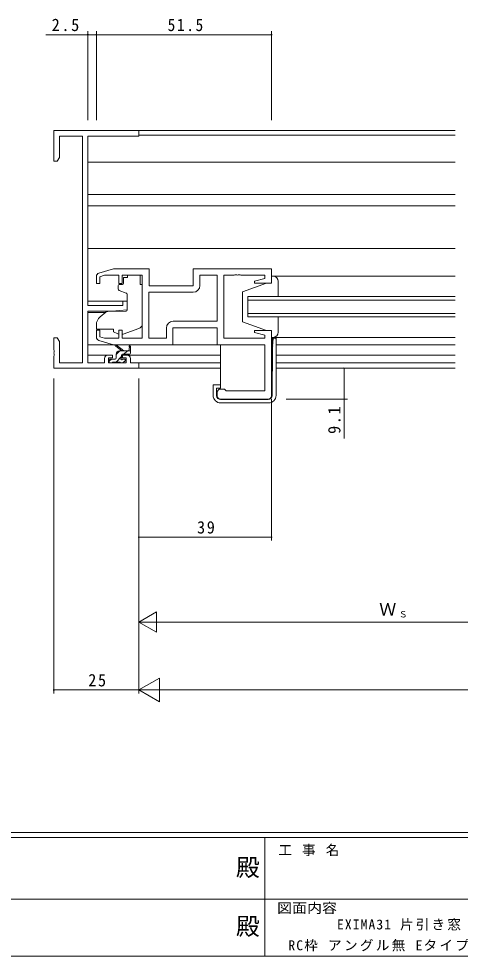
# Model space of a CAD drawing. Units: millimetres on the paper. Extents: x -420 to 373, y -297 to 267.
# Drawn here: x -105.1 to 24.8, y -297 to -21 of the extents above; entities that cross this region are included whole.
import ezdxf
from ezdxf.enums import TextEntityAlignment as Align

# ---------------------------------------------------------------- set-up
doc = ezdxf.new("R2010")
doc.units = ezdxf.units.MM
for name, color, linetype, lineweight in [('0-1_YKK_ZWAK', 7, 'Continuous', 9), ('0-3_YKK_12', 2, 'Continuous', 9), ('0-4_YKK_D', 6, 'Continuous', 9), ('0-6_YKK_13', 4, 'Continuous', 9), ('0-7_YKK_11', 7, 'Continuous', 9)]:
    doc.layers.add(name, color=color, linetype=linetype, lineweight=lineweight)
doc.layers.add('0-2_USER1', color=3, linetype='Continuous')
doc.styles.add('ＭＳ ゴシック', font='')
doc.styles.get('ＭＳ ゴシック').set_extended_font_data('MS Gothic')

msp = doc.modelspace()

# ---------------------------------------------------------------- linework, layer by layer
at = {"layer": '0-1_YKK_ZWAK'}
for p, q in [((352.3, -260.6), (-417.7, -260.6)), ((314.5, -262), (-417.7, -262)), ((-32.7, -262), (-32.7, -297)), ((-160.1, -280.199), (-31.3, -280.199)), ((-31.3, -280.199), (97.5, -280.199)), ((-417.7, -297), (314.5, -297))]:
    msp.add_line(p, q, dxfattribs=at)
at = {"layer": '0-3_YKK_12'}
for p, q in [((23.274, -53.929), (-70.026, -53.929)), ((23.274, -55.329), (-69.726, -55.329)), ((23.274, -63.229), (-84.726, -63.229)), ((23.274, -72.729), (-84.726, -72.729)), ((23.274, -76.129), (-84.726, -76.129)), ((23.274, -88.629), (-84.726, -88.629)), ((23.274, -96.829), (-30.726, -96.829)), ((-73.226, -104.129), (-84.726, -104.129)), ((-37.726, -102.829), (-37.726, -108.829)), ((23.274, -102.829), (-37.726, -102.829)), ((-37.726, -103.829), (23.274, -103.829)), ((-79.602, -107.529), (-84.726, -107.529)), ((23.274, -107.829), (-37.726, -107.829)), ((-37.726, -108.829), (23.274, -108.829)), ((23.274, -114.829), (-30.726, -114.829)), ((-77.152, -117.029), (-84.726, -117.029)), ((-46.226, -117.029), (-60.226, -117.029)), ((23.274, -117.029), (-29.391, -117.029)), ((-78.826, -120.029), (-84.726, -120.029)), ((-73.226, -120.029), (-45.691, -120.029)), ((-29.391, -120.029), (23.274, -120.029)), ((-45.691, -122.299), (-70.026, -122.299)), ((-70.026, -123.929), (-45.691, -123.929)), ((23.274, -122.299), (-29.391, -122.299)), ((-29.391, -123.929), (23.274, -123.929))]:
    msp.add_line(p, q, dxfattribs=at)
at = {"layer": '0-4_YKK_D'}
for p, q in [((-84.726, -50.929), (-84.726, -24.726)), ((-82.226, -50.929), (-82.226, -24.726)), ((-82.226, -50.929), (-82.226, -24.726)), ((-30.726, -50.929), (-30.726, -24.726)), ((-82.226, -25.726), (-30.726, -25.726)), ((-26.391, -123.929), (-8.391, -123.929)), ((-94.726, -126.929), (-94.726, -219.624)), ((-69.726, -126.929), (-69.726, -199.624)), ((-69.726, -126.929), (-69.726, -219.624)), ((-69.726, -126.929), (-69.726, -219.624)), ((-69.726, -126.929), (-69.726, -174.626)), ((-30.726, -133.029), (-30.726, -174.626)), ((-26.391, -133.029), (-8.391, -133.029)), ((-69.726, -173.626), (-30.726, -173.626)), ((-69.726, -198.624), (-64.53, -195.624)), ((-64.53, -201.624), (-64.53, -195.624)), ((-69.726, -198.624), (-64.53, -201.624)), ((-69.726, -198.624), (-59.334, -198.624)), ((-63.726, -198.624), (74.274, -198.624)), ((-69.726, -218.624), (-63.664, -215.124)), ((-63.664, -222.124), (-63.664, -215.124)), ((-69.726, -218.624), (-94.726, -218.624)), ((-69.726, -218.624), (-63.664, -222.124)), ((-69.726, -218.624), (-57.601, -218.624)), ((263.274, -218.624), (-62.726, -218.624))]:
    msp.add_line(p, q, dxfattribs=at)
for points in [[(-82.226, -25.726), (-84.726, -25.726), (-97.124, -25.726)], [(-9.391, -123.929), (-9.391, -133.029), (-9.391, -144.55)]]:
    msp.add_lwpolyline(points, dxfattribs=at)
for centre, start, end in [((-84.726, -25.726), 0, 180), ((-84.726, -25.726), 180, 0), ((-82.226, -25.726), 0, 180), ((-82.226, -25.726), 0, 180), ((-82.226, -25.726), 180, 0), ((-82.226, -25.726), 180, 0), ((-30.726, -25.726), 0, 180), ((-30.726, -25.726), 180, 0), ((-9.391, -123.929), 90, 270), ((-9.391, -123.929), 270, 90), ((-9.391, -133.029), 90, 270), ((-9.391, -133.029), 270, 90), ((-69.726, -173.626), 0, 180), ((-69.726, -173.626), 180, 0), ((-30.726, -173.626), 0, 180), ((-30.726, -173.626), 180, 0), ((-94.726, -218.624), 0, 180), ((-94.726, -218.624), 180, 0)]:
    msp.add_arc(centre, 0.106, start, end, dxfattribs=at)
at = {"layer": '0-6_YKK_13'}
for p, q in [((-73.126, -96.559), (-73.126, -97.229)), ((-73.126, -96.559), (-69.326, -96.559)), ((-69.326, -96.559), (-69.326, -97.229)), ((-74.596, -99.229), (-75.526, -99.229)), ((-74.296, -98.229), (-74.296, -97.229)), ((-73.126, -97.229), (-74.296, -97.229)), ((-74.296, -98.229), (-74.296, -98.929)), ((-69.326, -98.229), (-69.326, -97.229)), ((-69.326, -99.229), (-69.326, -98.229)), ((-69.326, -99.229), (-68.726, -99.229)), ((-68.726, -110.784), (-68.726, -99.229)), ((-32.226, -98.829), (-39.226, -101.429)), ((-30.726, -98.829), (-32.226, -98.829)), ((-30.726, -96.829), (-30.726, -98.829)), ((-30.226, -96.829), (-30.726, -96.829)), ((-28.726, -102.829), (-28.726, -98.329)), ((-75.826, -99.529), (-75.826, -100.578)), ((-75.497, -101.048), (-73.496, -101.776)), ((-39.226, -101.429), (-39.226, -110.229)), ((-73.226, -102.225), (-73.226, -106.831)), ((-79.463, -107.411), (-81.154, -108.831)), ((-73.443, -107.13), (-78.829, -107.177)), ((-32.226, -112.829), (-39.226, -110.229)), ((-28.726, -113.329), (-28.726, -108.829)), ((-82.226, -111.129), (-82.226, -112.429)), ((-82.226, -112.429), (-77.226, -112.429)), ((-77.226, -112.429), (-77.226, -112.729)), ((-77.226, -112.729), (-77.226, -113.226)), ((-74.354, -113.869), (-69.716, -112.195)), ((-32.226, -112.829), (-30.726, -112.829)), ((-30.726, -112.829), (-30.726, -114.829)), ((-75.92, -113.835), (-77.226, -113.226)), ((-30.726, -114.829), (-30.226, -114.829)), ((-30.391, -117.329), (-30.391, -114.829)), ((-30.281, -115.029), (-30.281, -114.829)), ((-30.257, -115.029), (-30.281, -115.029)), ((-29.891, -115.029), (-30.257, -115.029)), ((-29.391, -115.529), (-29.391, -114.829)), ((-29.391, -116.029), (-29.391, -115.529)), ((-74.726, -118.799), (-76.545, -117.398)), ((-74.126, -118.799), (-76.344, -117.116)), ((-72.526, -117.672), (-72.724, -118.799)), ((-72.226, -119.499), (-72.226, -117.499)), ((-45.691, -129.829), (-45.691, -117.029)), ((-34.355, -117.029), (-45.691, -117.029)), ((-33.855, -117.029), (-34.355, -117.029)), ((-30.726, -117.329), (-30.382, -117.329)), ((-30.398, -117.81), (-30.396, -117.6)), ((-30.396, -117.6), (-30.382, -117.329)), ((-29.391, -131.929), (-29.391, -116.029)), ((-77.766, -121.199), (-78.426, -121.858)), ((-76.726, -121.199), (-78.126, -121.199)), ((-75.366, -118.799), (-76.426, -119.858)), ((-76.426, -120.899), (-76.426, -119.799)), ((-74.826, -120.503), (-76.421, -122.099)), ((-75.426, -118.799), (-72.226, -118.799)), ((-74.826, -120.738), (-74.826, -120.099)), ((-74.526, -119.799), (-72.526, -119.799)), ((-74.026, -121.199), (-74.365, -121.199)), ((-73.121, -118.799), (-74.121, -119.799)), ((-78.426, -121.499), (-78.426, -121.999)), ((-78.126, -122.299), (-77.626, -122.299)), ((-77.426, -122.099), (-75.326, -122.099)), ((-75.126, -122.299), (-74.526, -122.299)), ((-74.314, -122.211), (-73.814, -121.711)), ((-47.391, -128.829), (-45.691, -128.829)), ((-45.691, -129.829), (-46.891, -129.829)), ((-46.891, -129.829), (-46.891, -131.929)), ((-45.691, -133.129), (-31.721, -133.129)), ((-45.691, -134.129), (-31.591, -134.129))]:
    msp.add_line(p, q, dxfattribs=at)
for points in [[(-30.257, -115.029), (-30.269, -115.321), (-30.305, -116.029)], [(-30.521, -131.939), (-30.398, -117.81), (-30.305, -116.029)], [(-47.391, -128.829), (-47.891, -128.829), (-47.891, -131.929)]]:
    msp.add_lwpolyline(points, dxfattribs=at)
for centre, radius, start, end in [((-75.526, -99.529), 0.3, 90, 180), ((-74.596, -98.929), 0.3, 270, 0), ((-30.226, -98.329), 1.5, 0, 90), ((-75.326, -100.578), 0.5, 180, 250), ((-73.726, -102.225), 0.5, 0, 70), ((-78.82, -108.177), 1, 90.5, 130), ((-73.526, -106.831), 0.3, 270.5, 0), ((-79.226, -111.129), 3, 130, 180), ((-70.226, -110.784), 1.5, 289.85326, 0), ((-75.497, -112.929), 1, 245, 262.59306), ((-74.694, -112.929), 1, 273.88683, 289.85326), ((-30.226, -113.329), 1.5, 270, 0), ((-29.891, -115.529), 0.5, 0, 90), ((-76.526, -117.199), 0.2, 24.41711, 264.41711), ((-72.426, -117.499), 0.2, 0, 239.99998), ((-78.126, -121.499), 0.3, 90, 180), ((-76.726, -120.899), 0.3, 270, 0), ((-75.426, -119.799), 1, 90, 180), ((-74.826, -121.199), 0.25, 123.05573, 326.94426), ((-75.126, -120.738), 0.3, 303.05573, 0), ((-74.526, -120.099), 0.3, 90, 180), ((-74.365, -121.499), 0.3, 90, 146.94426), ((-74.026, -121.499), 0.3, 314.99998, 90), ((-72.526, -119.499), 0.3, 270, 0), ((-78.126, -121.999), 0.3, 180, 270), ((-77.626, -122.099), 0.2, 270, 0), ((-75.126, -122.099), 0.2, 180, 270), ((-74.526, -121.999), 0.3, 270, 314.99998), ((-45.691, -131.929), 2.2, 180, 270), ((-45.691, -131.929), 1.2, 180, 270), ((-31.721, -131.929), 1.2, 270, 359.5), ((-31.591, -131.929), 2.2, 270, 0)]:
    msp.add_arc(centre, radius, start, end, dxfattribs=at)
at = {"layer": '0-7_YKK_11'}
for p, q in [((-66.796, -115.099), (-66.796, -101.559)), ((-46.726, -132.029), (-46.726, -131.029)), ((-31.726, -133.029), (-45.726, -133.029))]:
    msp.add_line(p, q, dxfattribs=at)
for points in [[(-86.356, -122.299), (-86.356, -55.559), (-93.096, -55.559), (-93.096, -61.837), (-93.726, -62.929), (-94.726, -62.929), (-94.726, -53.929), (-69.726, -53.929), (-69.726, -55.559), (-84.726, -55.559), (-84.726, -105.429), (-74.426, -105.429), (-74.426, -104.129), (-73.226, -104.129), (-73.226, -106.735), (-77.726, -107.129), (-84.726, -107.129), (-84.726, -122.299), (-79.826, -122.299), (-79.826, -121.029)], [(-82.226, -114.785), (-82.226, -112.729), (-81.226, -112.729), (-81.226, -114.68), (-79.831, -115.099), (-75.626, -115.099), (-75.626, -112.729), (-74.626, -112.729), (-74.626, -115.099), (-68.726, -115.099), (-68.726, -96.559), (-74.626, -96.559), (-74.626, -98.929), (-75.626, -98.929), (-75.626, -96.559), (-79.831, -96.559), (-81.226, -96.977), (-81.226, -98.929), (-82.226, -98.929), (-82.226, -96.873)], [(-81.513, -95.915), (-77.226, -94.629), (-66.726, -94.629), (-66.726, -99.629), (-53.726, -99.629), (-53.726, -94.629)], [(-51.796, -99.559), (-51.796, -96.559), (-46.726, -96.559), (-46.726, -110.099), (-59.656, -110.099)], [(-53.726, -94.629), (-30.726, -94.629), (-30.726, -98.829), (-35.686, -98.829), (-35.755, -98.306), (-32.656, -97.476), (-32.656, -96.559), (-39.768, -96.559), (-39.951, -96.439), (-40.501, -96.439), (-40.684, -96.559), (-40.768, -96.559), (-40.951, -96.439), (-41.501, -96.439), (-41.684, -96.559), (-44.726, -96.559), (-44.726, -115.099), (-32.656, -115.099), (-32.656, -114.181), (-35.755, -113.351), (-35.686, -112.829), (-30.726, -112.829), (-30.726, -132.029)], [(-66.796, -115.099), (-66.796, -101.559), (-53.796, -101.559)], [(-45.726, -130.029), (-44.526, -130.029), (-44.226, -130.329), (-44.026, -130.529), (-32.656, -130.529), (-32.656, -117.029), (-46.726, -117.029), (-46.726, -112.029), (-59.726, -112.029), (-59.726, -117.029), (-77.226, -117.029), (-81.513, -115.742)], [(-61.656, -112.099), (-61.656, -115.099), (-66.796, -115.099)], [(-72.226, -121.029), (-72.226, -122.299), (-69.726, -122.299), (-69.726, -123.929), (-94.726, -123.929), (-94.726, -120.387), (-94.606, -120.204), (-94.606, -119.654), (-94.726, -119.47), (-94.726, -119.387), (-94.606, -119.204), (-94.606, -118.654), (-94.726, -118.47), (-94.726, -114.929), (-93.726, -114.929), (-93.096, -116.02), (-93.096, -122.299), (-86.356, -122.299)], [(-78.826, -120.029), (-77.526, -120.029), (-77.526, -120.829), (-78.626, -120.829), (-78.626, -122.299), (-73.426, -122.299), (-73.426, -120.829), (-74.526, -120.829), (-74.526, -120.029), (-73.226, -120.029)]]:
    msp.add_lwpolyline(points, dxfattribs=at)
for centre, radius, start, end in [((-81.226, -96.873), 1, 106.69925, 180.00003), ((-53.796, -99.559), 2, 270, 359.99998), ((-59.656, -112.099), 2, 90, 179.99998), ((-81.226, -114.785), 1, 179.99995, 253.30074), ((-78.826, -121.029), 1, 90, 179.99998), ((-73.226, -121.029), 1, 0, 89.99998), ((-45.726, -131.029), 1, 90, 179.99998), ((-45.726, -132.029), 1, 180, 269.99998), ((-31.726, -132.029), 1, 270, 359.99998)]:
    msp.add_arc(centre, radius, start, end, dxfattribs=at)

# ---------------------------------------------------------------- texts
at = {"layer": '0-1_YKK_ZWAK', "color": 2, "style": 'ＭＳ ゴシック'}
for p in [(-41.182, -274.956), (-41.182, -292.278)]:
    msp.add_text('殿', height=5.132, dxfattribs=at).set_placement(p, align=Align.BOTTOM_LEFT)
at = {"layer": '0-1_YKK_ZWAK', "style": 'ＭＳ ゴシック', "width": 1.1}
msp.add_text('図面内容', height=2.933, dxfattribs=at).set_placement((-29.083, -285.148), align=Align.BOTTOM_LEFT)
at = {"layer": '0-1_YKK_ZWAK', "insert": (-28.688, -267.533), "char_height": 2.933, "attachment_point": 7, "style": 'ＭＳ ゴシック'}
msp.add_mtext('\\T1.16;工\\~事\\~名', dxfattribs=at)
at = {"layer": '0-2_USER1', "color": 7, "char_height": 2.933, "attachment_point": 7, "style": 'ＭＳ ゴシック'}
for s, insert in [('\\T1.16;EXIMA31\\~片引き窓【内動タイプ】N仕様\\~', (-11.465, -289.449)), ('\\T1.17;RC枠\\~アングル無\\~Eタイプ／14（FIX部18）mm溝幅\\~', (-25.775, -295.625))]:
    msp.add_mtext(s, dxfattribs=dict(at, insert=insert))
at = {"layer": '0-4_YKK_D', "color": 3, "style": 'ＭＳ ゴシック'}
msp.add_text('Ｗ', height=3.666, dxfattribs=at).set_placement((0.954, -197.824), align=Align.BOTTOM_LEFT)
at = {"layer": '0-4_YKK_D', "color": 4, "style": 'ＭＳ ゴシック'}
msp.add_text('Ｓ', height=1.833, dxfattribs=at).set_placement((6.714, -197.824), align=Align.BOTTOM_LEFT)
at = {"layer": '0-4_YKK_D', "color": 3, "char_height": 3.666, "attachment_point": 7, "style": 'ＭＳ ゴシック'}
for s, insert in [('\\T1.21;\\W0.95;2.5', (-95.375, -24.726)), ('\\T1.22;\\W0.9;51.5', (-61.276, -24.726)), ('\\T1.21;\\W0.95;39', (-52.626, -172.626)), ('\\T1.21;\\W0.95;25', (-84.626, -217.624))]:
    msp.add_mtext(s, dxfattribs=dict(at, insert=insert))
at = {"layer": '0-4_YKK_D', "color": 3, "insert": (-10.391, -143.239), "char_height": 3.666, "attachment_point": 7, "rotation": 90, "style": 'ＭＳ ゴシック'}
msp.add_mtext('\\T1.21;\\W0.95;9.1', dxfattribs=at)

doc.saveas('drawing.dxf')
